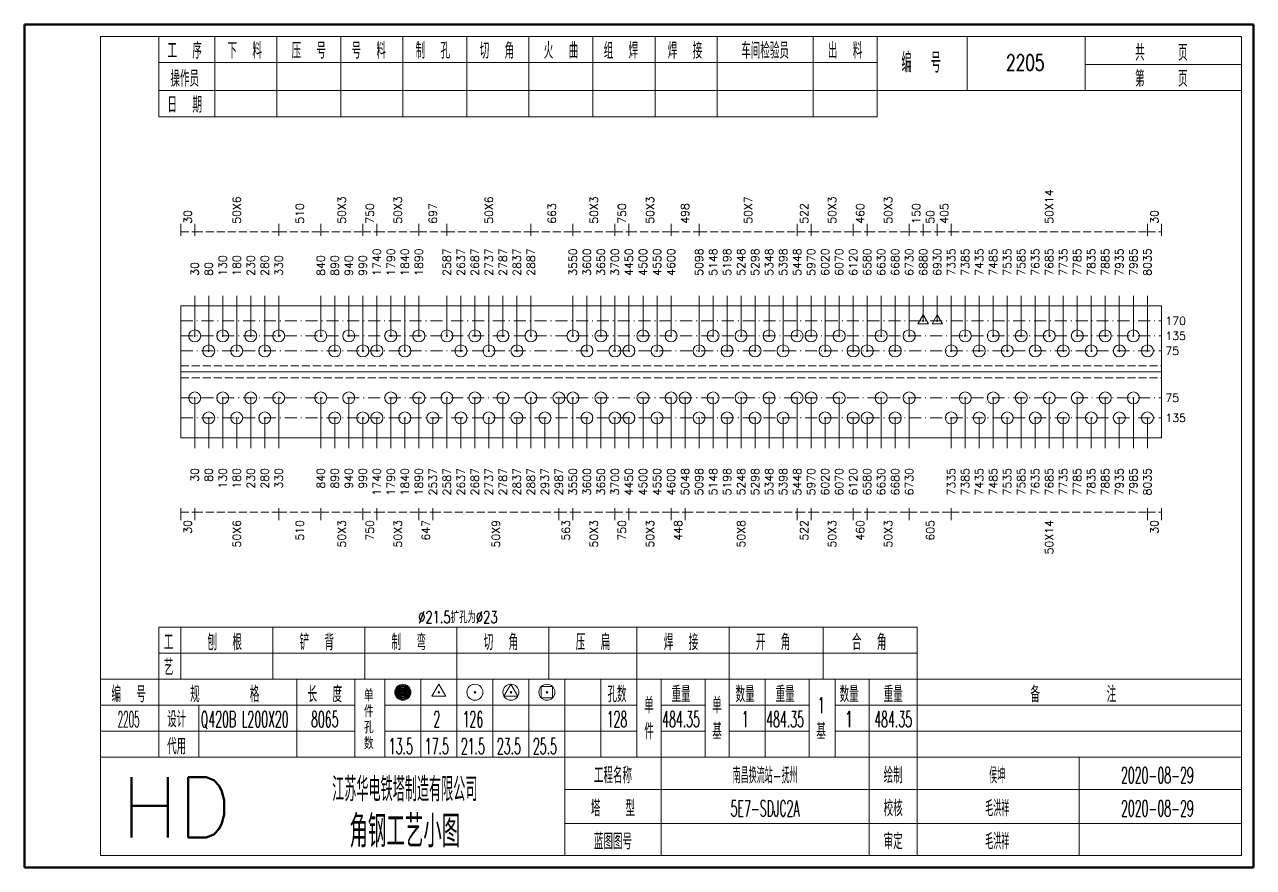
# Model space of a CAD drawing. Extents: x 0 to 5305, y 0 to 1513.
# Drawn here: x 1428 to 1735, y 1042 to 1252.5 of the extents above; entities that cross this region are included whole.
import ezdxf
from ezdxf.enums import TextEntityAlignment as Align

# ---------------------------------------------------------------- set-up
doc = ezdxf.new("R2010")
doc.units = 0
doc.header["$MEASUREMENT"] = 0
doc.linetypes.add('一点画线', pattern=[5.2, 3, -1, 0.2, -1])
doc.linetypes.add('虚线', pattern=[2.75, 2, -0.75])
doc.layers.get('0').update_dxf_attribs({"linetype": 'CONTINUOUS', "lineweight": 25})
doc.layers.add('1', color=7, linetype='CONTINUOUS', lineweight=25)
doc.layers.add('4', color=7, linetype='CONTINUOUS', lineweight=25)
doc.styles.get("Standard").update_dxf_attribs({"font": 'simplex.shx', "width": 0.7, "height": 3, "bigfont": 'gbhzfs.shx'})

msp = doc.modelspace()

# ---------------------------------------------------------------- linework, layer by layer
at = {"color": 8, "linetype": 'Continuous', "lineweight": 9}
for p, q in [((1467, 1199.75), (1467, 1202.75)), ((1470.5, 1199.75), (1470.5, 1202.75)), ((1470.5, 1199.75), (1470.5, 1202.75)), ((1491.5, 1199.75), (1491.5, 1202.75)), ((1491.5, 1199.75), (1491.5, 1202.75)), ((1502, 1199.75), (1502, 1202.75)), ((1502, 1199.75), (1502, 1202.75)), ((1512.5, 1199.75), (1512.5, 1202.75)), ((1512.5, 1199.75), (1512.5, 1202.75)), ((1516, 1199.75), (1516, 1202.75)), ((1516, 1199.75), (1516, 1202.75)), ((1526.5, 1199.75), (1526.5, 1202.75)), ((1526.5, 1199.75), (1526.5, 1202.75)), ((1533.5, 1199.75), (1533.5, 1202.75)), ((1533.5, 1199.75), (1533.5, 1202.75)), ((1554.5, 1199.75), (1554.5, 1202.75)), ((1554.5, 1199.75), (1554.5, 1202.75)), ((1565, 1199.75), (1565, 1202.75)), ((1565, 1199.75), (1565, 1202.75)), ((1575.5, 1199.75), (1575.5, 1202.75)), ((1575.5, 1199.75), (1575.5, 1202.75)), ((1579, 1199.75), (1579, 1202.75)), ((1579, 1199.75), (1579, 1202.75)), ((1589.5, 1199.75), (1589.5, 1202.75)), ((1589.5, 1199.75), (1589.5, 1202.75)), ((1596.5, 1199.75), (1596.5, 1202.75)), ((1596.5, 1199.75), (1596.5, 1202.75)), ((1621, 1199.75), (1621, 1202.75)), ((1621, 1199.75), (1621, 1202.75)), ((1624.5, 1199.75), (1624.5, 1202.75)), ((1624.5, 1199.75), (1624.5, 1202.75)), ((1635, 1199.75), (1635, 1202.75)), ((1635, 1199.75), (1635, 1202.75)), ((1638.5, 1199.75), (1638.5, 1202.75)), ((1638.5, 1199.75), (1638.5, 1202.75)), ((1649, 1199.75), (1649, 1202.75)), ((1649, 1199.75), (1649, 1202.75)), ((1652.5, 1199.75), (1652.5, 1202.75)), ((1652.5, 1199.75), (1652.5, 1202.75)), ((1656, 1199.75), (1656, 1202.75)), ((1656, 1199.75), (1656, 1202.75)), ((1659.5, 1199.75), (1659.5, 1202.75)), ((1659.5, 1199.75), (1659.5, 1202.75)), ((1708.5, 1199.75), (1708.5, 1202.75)), ((1708.5, 1199.75), (1708.5, 1202.75)), ((1712, 1199.75), (1712, 1202.75)), ((1467, 1131.75), (1467, 1128.75)), ((1470.5, 1131.75), (1470.5, 1128.75)), ((1470.5, 1131.75), (1470.5, 1128.75)), ((1491.5, 1131.75), (1491.5, 1128.75)), ((1491.5, 1131.75), (1491.5, 1128.75)), ((1502, 1131.75), (1502, 1128.75)), ((1502, 1131.75), (1502, 1128.75)), ((1512.5, 1131.75), (1512.5, 1128.75)), ((1512.5, 1131.75), (1512.5, 1128.75)), ((1516, 1131.75), (1516, 1128.75)), ((1516, 1131.75), (1516, 1128.75)), ((1526.5, 1131.75), (1526.5, 1128.75)), ((1526.5, 1131.75), (1526.5, 1128.75)), ((1530, 1131.75), (1530, 1128.75)), ((1530, 1131.75), (1530, 1128.75)), ((1561.5, 1131.75), (1561.5, 1128.75)), ((1561.5, 1131.75), (1561.5, 1128.75)), ((1565, 1131.75), (1565, 1128.75)), ((1565, 1131.75), (1565, 1128.75)), ((1575.5, 1131.75), (1575.5, 1128.75)), ((1575.5, 1131.75), (1575.5, 1128.75)), ((1579, 1131.75), (1579, 1128.75)), ((1579, 1131.75), (1579, 1128.75)), ((1589.5, 1131.75), (1589.5, 1128.75)), ((1589.5, 1131.75), (1589.5, 1128.75)), ((1593, 1131.75), (1593, 1128.75)), ((1593, 1131.75), (1593, 1128.75)), ((1621, 1131.75), (1621, 1128.75)), ((1621, 1131.75), (1621, 1128.75)), ((1624.5, 1131.75), (1624.5, 1128.75)), ((1624.5, 1131.75), (1624.5, 1128.75)), ((1635, 1131.75), (1635, 1128.75)), ((1635, 1131.75), (1635, 1128.75)), ((1638.5, 1131.75), (1638.5, 1128.75)), ((1638.5, 1131.75), (1638.5, 1128.75)), ((1649, 1131.75), (1649, 1128.75)), ((1649, 1131.75), (1649, 1128.75)), ((1659.5, 1131.75), (1659.5, 1128.75)), ((1659.5, 1131.75), (1659.5, 1128.75)), ((1708.5, 1131.75), (1708.5, 1128.75)), ((1708.5, 1131.75), (1708.5, 1128.75)), ((1712, 1131.75), (1712, 1128.75))]:
    msp.add_line(p, q, dxfattribs=at)
at = {"color": 8, "linetype": '虚线', "lineweight": 9}
for p, q in [((1467, 1200.75), (1470.5, 1200.75)), ((1470.5, 1200.75), (1491.5, 1200.75)), ((1491.5, 1200.75), (1502, 1200.75)), ((1502, 1200.75), (1512.5, 1200.75)), ((1512.5, 1200.75), (1516, 1200.75)), ((1516, 1200.75), (1526.5, 1200.75)), ((1526.5, 1200.75), (1533.5, 1200.75)), ((1533.5, 1200.75), (1554.5, 1200.75)), ((1554.5, 1200.75), (1565, 1200.75)), ((1565, 1200.75), (1575.5, 1200.75)), ((1575.5, 1200.75), (1579, 1200.75)), ((1579, 1200.75), (1589.5, 1200.75)), ((1589.5, 1200.75), (1596.5, 1200.75)), ((1596.5, 1200.75), (1621, 1200.75)), ((1621, 1200.75), (1624.5, 1200.75)), ((1624.5, 1200.75), (1635, 1200.75)), ((1635, 1200.75), (1638.5, 1200.75)), ((1638.5, 1200.75), (1649, 1200.75)), ((1649, 1200.75), (1652.5, 1200.75)), ((1652.5, 1200.75), (1656, 1200.75)), ((1656, 1200.75), (1659.5, 1200.75)), ((1659.5, 1200.75), (1708.5, 1200.75)), ((1708.5, 1200.75), (1712, 1200.75)), ((1467, 1130.75), (1470.5, 1130.75)), ((1470.5, 1130.75), (1491.5, 1130.75)), ((1491.5, 1130.75), (1502, 1130.75)), ((1502, 1130.75), (1512.5, 1130.75)), ((1512.5, 1130.75), (1516, 1130.75)), ((1516, 1130.75), (1526.5, 1130.75)), ((1526.5, 1130.75), (1530, 1130.75)), ((1530, 1130.75), (1561.5, 1130.75)), ((1561.5, 1130.75), (1565, 1130.75)), ((1565, 1130.75), (1575.5, 1130.75)), ((1575.5, 1130.75), (1579, 1130.75)), ((1579, 1130.75), (1589.5, 1130.75)), ((1589.5, 1130.75), (1593, 1130.75)), ((1593, 1130.75), (1621, 1130.75)), ((1621, 1130.75), (1624.5, 1130.75)), ((1624.5, 1130.75), (1635, 1130.75)), ((1635, 1130.75), (1638.5, 1130.75)), ((1638.5, 1130.75), (1649, 1130.75)), ((1649, 1130.75), (1659.5, 1130.75)), ((1659.5, 1130.75), (1708.5, 1130.75)), ((1708.5, 1130.75), (1712, 1130.75))]:
    msp.add_line(p, q, dxfattribs=at)
at = {"color": 7, "linetype": 'Continuous', "lineweight": 18}
for p, q in [((1467, 1182.25), (1467, 1149.25)), ((1467, 1182.25), (1712, 1182.25)), ((1712, 1182.25), (1712, 1149.25)), ((1467, 1165.75), (1712, 1165.75))]:
    msp.add_line(p, q, dxfattribs=at)
at = {"color": 7, "linetype": 'Continuous', "lineweight": 13}
for p, q in [((1470.5, 1174.75), (1470.5, 1184.75)), ((1474, 1171), (1474, 1184.75)), ((1477.5, 1174.75), (1477.5, 1184.75)), ((1481, 1171), (1481, 1184.75)), ((1484.5, 1174.75), (1484.5, 1184.75)), ((1488, 1171), (1488, 1184.75)), ((1491.5, 1174.75), (1491.5, 1184.75)), ((1502, 1174.75), (1502, 1184.75)), ((1505.5, 1171), (1505.5, 1184.75)), ((1509, 1174.75), (1509, 1184.75)), ((1512.5, 1171), (1512.5, 1184.75)), ((1516, 1171), (1516, 1184.75)), ((1519.5, 1174.75), (1519.5, 1184.75)), ((1523, 1171), (1523, 1184.75)), ((1526.5, 1174.75), (1526.5, 1184.75)), ((1533.5, 1174.75), (1533.5, 1184.75)), ((1537, 1171), (1537, 1184.75)), ((1540.5, 1174.75), (1540.5, 1184.75)), ((1544, 1171), (1544, 1184.75)), ((1547.5, 1174.75), (1547.5, 1184.75)), ((1551, 1171), (1551, 1184.75)), ((1554.5, 1174.75), (1554.5, 1184.75)), ((1565, 1174.75), (1565, 1184.75)), ((1568.5, 1171), (1568.5, 1184.75)), ((1572, 1174.75), (1572, 1184.75)), ((1575.5, 1171), (1575.5, 1184.75)), ((1579, 1171), (1579, 1184.75)), ((1582.5, 1174.75), (1582.5, 1184.75)), ((1586, 1171), (1586, 1184.75)), ((1589.5, 1174.75), (1589.5, 1184.75)), ((1596.5, 1171), (1596.5, 1184.75)), ((1600, 1174.75), (1600, 1184.75)), ((1603.5, 1171), (1603.5, 1184.75)), ((1607, 1174.75), (1607, 1184.75)), ((1610.5, 1171), (1610.5, 1184.75)), ((1614, 1174.75), (1614, 1184.75)), ((1617.5, 1171), (1617.5, 1184.75)), ((1621, 1174.75), (1621, 1184.75)), ((1624.5, 1174.75), (1624.5, 1184.75)), ((1628, 1171), (1628, 1184.75)), ((1631.5, 1174.75), (1631.5, 1184.75)), ((1635, 1171), (1635, 1184.75)), ((1638.5, 1171), (1638.5, 1184.75)), ((1642, 1174.75), (1642, 1184.75)), ((1645.5, 1171), (1645.5, 1184.75)), ((1649, 1174.75), (1649, 1184.75)), ((1652.5, 1178.5), (1652.5, 1184.75)), ((1656, 1178.5), (1656, 1184.75)), ((1659.5, 1171), (1659.5, 1184.75)), ((1663, 1174.75), (1663, 1184.75)), ((1666.5, 1171), (1666.5, 1184.75)), ((1670, 1174.75), (1670, 1184.75)), ((1673.5, 1171), (1673.5, 1184.75)), ((1677, 1174.75), (1677, 1184.75)), ((1680.5, 1171), (1680.5, 1184.75)), ((1684, 1174.75), (1684, 1184.75)), ((1687.5, 1171), (1687.5, 1184.75)), ((1691, 1174.75), (1691, 1184.75)), ((1694.5, 1171), (1694.5, 1184.75)), ((1698, 1174.75), (1698, 1184.75)), ((1701.5, 1171), (1701.5, 1184.75)), ((1705, 1174.75), (1705, 1184.75)), ((1708.5, 1171), (1708.5, 1184.75)), ((1652.5, 1180), (1651.2, 1177.75)), ((1653.8, 1177.75), (1652.5, 1180)), ((1656, 1180), (1654.7, 1177.75)), ((1657.3, 1177.75), (1656, 1180)), ((1651.2, 1177.75), (1653.8, 1177.75)), ((1652.35, 1178.35), (1652.65, 1178.65)), ((1652.65, 1178.35), (1652.35, 1178.65)), ((1654.7, 1177.75), (1657.3, 1177.75)), ((1655.85, 1178.35), (1656.15, 1178.65)), ((1656.15, 1178.35), (1655.85, 1178.65)), ((1470.35, 1174.6), (1470.65, 1174.9)), ((1470.65, 1174.6), (1470.35, 1174.9)), ((1477.35, 1174.6), (1477.65, 1174.9)), ((1477.65, 1174.6), (1477.35, 1174.9)), ((1484.35, 1174.6), (1484.65, 1174.9)), ((1484.65, 1174.6), (1484.35, 1174.9)), ((1491.35, 1174.6), (1491.65, 1174.9)), ((1491.65, 1174.6), (1491.35, 1174.9)), ((1501.85, 1174.6), (1502.15, 1174.9)), ((1502.15, 1174.6), (1501.85, 1174.9)), ((1508.85, 1174.6), (1509.15, 1174.9)), ((1509.15, 1174.6), (1508.85, 1174.9)), ((1519.35, 1174.6), (1519.65, 1174.9)), ((1519.65, 1174.6), (1519.35, 1174.9)), ((1526.35, 1174.6), (1526.65, 1174.9)), ((1526.65, 1174.6), (1526.35, 1174.9)), ((1533.35, 1174.6), (1533.65, 1174.9)), ((1533.65, 1174.6), (1533.35, 1174.9)), ((1540.35, 1174.6), (1540.65, 1174.9)), ((1540.65, 1174.6), (1540.35, 1174.9)), ((1547.35, 1174.6), (1547.65, 1174.9)), ((1547.65, 1174.6), (1547.35, 1174.9)), ((1554.35, 1174.6), (1554.65, 1174.9)), ((1554.65, 1174.6), (1554.35, 1174.9)), ((1564.85, 1174.6), (1565.15, 1174.9)), ((1565.15, 1174.6), (1564.85, 1174.9)), ((1571.85, 1174.6), (1572.15, 1174.9)), ((1572.15, 1174.6), (1571.85, 1174.9)), ((1582.35, 1174.6), (1582.65, 1174.9)), ((1582.65, 1174.6), (1582.35, 1174.9)), ((1589.35, 1174.6), (1589.65, 1174.9)), ((1589.65, 1174.6), (1589.35, 1174.9)), ((1599.85, 1174.6), (1600.15, 1174.9)), ((1600.15, 1174.6), (1599.85, 1174.9)), ((1606.85, 1174.6), (1607.15, 1174.9)), ((1607.15, 1174.6), (1606.85, 1174.9)), ((1613.85, 1174.6), (1614.15, 1174.9)), ((1614.15, 1174.6), (1613.85, 1174.9)), ((1620.85, 1174.6), (1621.15, 1174.9)), ((1621.15, 1174.6), (1620.85, 1174.9)), ((1624.35, 1174.6), (1624.65, 1174.9)), ((1624.65, 1174.6), (1624.35, 1174.9)), ((1631.35, 1174.6), (1631.65, 1174.9)), ((1631.65, 1174.6), (1631.35, 1174.9)), ((1641.85, 1174.6), (1642.15, 1174.9)), ((1642.15, 1174.6), (1641.85, 1174.9)), ((1648.85, 1174.6), (1649.15, 1174.9)), ((1649.15, 1174.6), (1648.85, 1174.9)), ((1662.85, 1174.6), (1663.15, 1174.9)), ((1663.15, 1174.6), (1662.85, 1174.9)), ((1669.85, 1174.6), (1670.15, 1174.9)), ((1670.15, 1174.6), (1669.85, 1174.9)), ((1676.85, 1174.6), (1677.15, 1174.9)), ((1677.15, 1174.6), (1676.85, 1174.9)), ((1683.85, 1174.6), (1684.15, 1174.9)), ((1684.15, 1174.6), (1683.85, 1174.9)), ((1690.85, 1174.6), (1691.15, 1174.9)), ((1691.15, 1174.6), (1690.85, 1174.9)), ((1697.85, 1174.6), (1698.15, 1174.9)), ((1698.15, 1174.6), (1697.85, 1174.9)), ((1704.85, 1174.6), (1705.15, 1174.9)), ((1705.15, 1174.6), (1704.85, 1174.9)), ((1473.85, 1170.85), (1474.15, 1171.15)), ((1474.15, 1170.85), (1473.85, 1171.15)), ((1480.85, 1170.85), (1481.15, 1171.15)), ((1481.15, 1170.85), (1480.85, 1171.15)), ((1487.85, 1170.85), (1488.15, 1171.15)), ((1488.15, 1170.85), (1487.85, 1171.15)), ((1505.35, 1170.85), (1505.65, 1171.15)), ((1505.65, 1170.85), (1505.35, 1171.15)), ((1512.35, 1170.85), (1512.65, 1171.15)), ((1512.65, 1170.85), (1512.35, 1171.15)), ((1515.85, 1170.85), (1516.15, 1171.15)), ((1516.15, 1170.85), (1515.85, 1171.15)), ((1522.85, 1170.85), (1523.15, 1171.15)), ((1523.15, 1170.85), (1522.85, 1171.15)), ((1536.85, 1170.85), (1537.15, 1171.15)), ((1537.15, 1170.85), (1536.85, 1171.15)), ((1543.85, 1170.85), (1544.15, 1171.15)), ((1544.15, 1170.85), (1543.85, 1171.15)), ((1550.85, 1170.85), (1551.15, 1171.15)), ((1551.15, 1170.85), (1550.85, 1171.15)), ((1568.35, 1170.85), (1568.65, 1171.15)), ((1568.65, 1170.85), (1568.35, 1171.15)), ((1575.35, 1170.85), (1575.65, 1171.15)), ((1575.65, 1170.85), (1575.35, 1171.15)), ((1578.85, 1170.85), (1579.15, 1171.15)), ((1579.15, 1170.85), (1578.85, 1171.15)), ((1585.85, 1170.85), (1586.15, 1171.15)), ((1586.15, 1170.85), (1585.85, 1171.15)), ((1596.35, 1170.85), (1596.65, 1171.15)), ((1596.65, 1170.85), (1596.35, 1171.15)), ((1603.35, 1170.85), (1603.65, 1171.15)), ((1603.65, 1170.85), (1603.35, 1171.15)), ((1610.35, 1170.85), (1610.65, 1171.15)), ((1610.65, 1170.85), (1610.35, 1171.15)), ((1617.35, 1170.85), (1617.65, 1171.15)), ((1617.65, 1170.85), (1617.35, 1171.15)), ((1627.85, 1170.85), (1628.15, 1171.15)), ((1628.15, 1170.85), (1627.85, 1171.15)), ((1634.85, 1170.85), (1635.15, 1171.15)), ((1635.15, 1170.85), (1634.85, 1171.15)), ((1638.35, 1170.85), (1638.65, 1171.15)), ((1638.65, 1170.85), (1638.35, 1171.15)), ((1645.35, 1170.85), (1645.65, 1171.15)), ((1645.65, 1170.85), (1645.35, 1171.15)), ((1659.35, 1170.85), (1659.65, 1171.15)), ((1659.65, 1170.85), (1659.35, 1171.15)), ((1666.35, 1170.85), (1666.65, 1171.15)), ((1666.65, 1170.85), (1666.35, 1171.15)), ((1673.35, 1170.85), (1673.65, 1171.15)), ((1673.65, 1170.85), (1673.35, 1171.15)), ((1680.35, 1170.85), (1680.65, 1171.15)), ((1680.65, 1170.85), (1680.35, 1171.15)), ((1687.35, 1170.85), (1687.65, 1171.15)), ((1687.65, 1170.85), (1687.35, 1171.15)), ((1694.35, 1170.85), (1694.65, 1171.15)), ((1694.65, 1170.85), (1694.35, 1171.15)), ((1701.35, 1170.85), (1701.65, 1171.15)), ((1701.65, 1170.85), (1701.35, 1171.15)), ((1708.35, 1170.85), (1708.65, 1171.15)), ((1708.65, 1170.85), (1708.35, 1171.15)), ((1470.5, 1159.25), (1470.5, 1146.75)), ((1477.5, 1159.25), (1477.5, 1146.75)), ((1484.5, 1159.25), (1484.5, 1146.75)), ((1491.5, 1159.25), (1491.5, 1146.75)), ((1502, 1159.25), (1502, 1146.75)), ((1509, 1159.25), (1509, 1146.75)), ((1519.5, 1159.25), (1519.5, 1146.75)), ((1526.5, 1159.25), (1526.5, 1146.75)), ((1533.5, 1159.25), (1533.5, 1146.75)), ((1540.5, 1159.25), (1540.5, 1146.75)), ((1547.5, 1159.25), (1547.5, 1146.75)), ((1554.5, 1159.25), (1554.5, 1146.75)), ((1561.5, 1159.25), (1561.5, 1146.75)), ((1565, 1159.25), (1565, 1146.75)), ((1572, 1159.25), (1572, 1146.75)), ((1582.5, 1159.25), (1582.5, 1146.75)), ((1589.5, 1159.25), (1589.5, 1146.75)), ((1593, 1159.25), (1593, 1146.75)), ((1600, 1159.25), (1600, 1146.75)), ((1607, 1159.25), (1607, 1146.75)), ((1614, 1159.25), (1614, 1146.75)), ((1621, 1159.25), (1621, 1146.75)), ((1624.5, 1159.25), (1624.5, 1146.75)), ((1631.5, 1159.25), (1631.5, 1146.75)), ((1642, 1159.25), (1642, 1146.75)), ((1649, 1159.25), (1649, 1146.75)), ((1663, 1159.25), (1663, 1146.75)), ((1670, 1159.25), (1670, 1146.75)), ((1677, 1159.25), (1677, 1146.75)), ((1684, 1159.25), (1684, 1146.75)), ((1691, 1159.25), (1691, 1146.75)), ((1698, 1159.25), (1698, 1146.75)), ((1705, 1159.25), (1705, 1146.75)), ((1474, 1154.25), (1474, 1146.75)), ((1481, 1154.25), (1481, 1146.75)), ((1488, 1154.25), (1488, 1146.75)), ((1505.5, 1154.25), (1505.5, 1146.75)), ((1512.5, 1154.25), (1512.5, 1146.75)), ((1516, 1154.25), (1516, 1146.75)), ((1523, 1154.25), (1523, 1146.75)), ((1530, 1154.25), (1530, 1146.75)), ((1537, 1154.25), (1537, 1146.75)), ((1544, 1154.25), (1544, 1146.75)), ((1551, 1154.25), (1551, 1146.75)), ((1558, 1154.25), (1558, 1146.75)), ((1568.5, 1154.25), (1568.5, 1146.75)), ((1575.5, 1154.25), (1575.5, 1146.75)), ((1579, 1154.25), (1579, 1146.75)), ((1586, 1154.25), (1586, 1146.75)), ((1596.5, 1154.25), (1596.5, 1146.75)), ((1603.5, 1154.25), (1603.5, 1146.75)), ((1610.5, 1154.25), (1610.5, 1146.75)), ((1617.5, 1154.25), (1617.5, 1146.75)), ((1628, 1154.25), (1628, 1146.75)), ((1635, 1154.25), (1635, 1146.75)), ((1638.5, 1154.25), (1638.5, 1146.75)), ((1645.5, 1154.25), (1645.5, 1146.75)), ((1659.5, 1154.25), (1659.5, 1146.75)), ((1666.5, 1154.25), (1666.5, 1146.75)), ((1673.5, 1154.25), (1673.5, 1146.75)), ((1680.5, 1154.25), (1680.5, 1146.75)), ((1687.5, 1154.25), (1687.5, 1146.75)), ((1694.5, 1154.25), (1694.5, 1146.75)), ((1701.5, 1154.25), (1701.5, 1146.75)), ((1708.5, 1154.25), (1708.5, 1146.75))]:
    msp.add_line(p, q, dxfattribs=at)
at = {"color": 3, "linetype": '一点画线', "lineweight": 13}
for p, q in [((1467, 1178.5), (1712, 1178.5)), ((1467, 1174.75), (1712, 1174.75)), ((1467, 1171), (1712, 1171)), ((1467, 1159.25), (1712, 1159.25)), ((1467, 1154.25), (1712, 1154.25))]:
    msp.add_line(p, q, dxfattribs=at)
at = {"color": 1, "linetype": '虚线', "lineweight": 18}
for p, q in [((1467, 1167.25), (1712, 1167.25)), ((1467, 1164.25), (1712, 1164.25))]:
    msp.add_line(p, q, dxfattribs=at)
at = {"color": 7, "linetype": 'Continuous', "lineweight": 13}
for centre in [(1470.5, 1174.75), (1477.5, 1174.75), (1484.5, 1174.75), (1491.5, 1174.75), (1502, 1174.75), (1509, 1174.75), (1519.5, 1174.75), (1526.5, 1174.75), (1533.5, 1174.75), (1540.5, 1174.75), (1547.5, 1174.75), (1554.5, 1174.75), (1565, 1174.75), (1572, 1174.75), (1582.5, 1174.75), (1589.5, 1174.75), (1600, 1174.75), (1607, 1174.75), (1614, 1174.75), (1621, 1174.75), (1624.5, 1174.75), (1631.5, 1174.75), (1642, 1174.75), (1649, 1174.75), (1663, 1174.75), (1670, 1174.75), (1677, 1174.75), (1684, 1174.75), (1691, 1174.75), (1698, 1174.75), (1705, 1174.75), (1474, 1171), (1481, 1171), (1488, 1171), (1505.5, 1171), (1512.5, 1171), (1516, 1171), (1523, 1171), (1537, 1171), (1544, 1171), (1551, 1171), (1568.5, 1171), (1575.5, 1171), (1579, 1171), (1586, 1171), (1596.5, 1171), (1603.5, 1171), (1610.5, 1171), (1617.5, 1171), (1628, 1171), (1635, 1171), (1638.5, 1171), (1645.5, 1171), (1659.5, 1171), (1666.5, 1171), (1673.5, 1171), (1680.5, 1171), (1687.5, 1171), (1694.5, 1171), (1701.5, 1171), (1708.5, 1171)]:
    msp.add_circle(centre, 1.5, dxfattribs=at)
at = {"layer": '1', "color": 7, "linetype": 'Continuous', "lineweight": 13}
for p, q in [((1470.35, 1159.1), (1470.65, 1159.4)), ((1470.65, 1159.1), (1470.35, 1159.4)), ((1477.35, 1159.1), (1477.65, 1159.4)), ((1477.65, 1159.1), (1477.35, 1159.4)), ((1484.35, 1159.1), (1484.65, 1159.4)), ((1484.65, 1159.1), (1484.35, 1159.4)), ((1491.35, 1159.1), (1491.65, 1159.4)), ((1491.65, 1159.1), (1491.35, 1159.4)), ((1501.85, 1159.1), (1502.15, 1159.4)), ((1502.15, 1159.1), (1501.85, 1159.4)), ((1508.85, 1159.1), (1509.15, 1159.4)), ((1509.15, 1159.1), (1508.85, 1159.4)), ((1519.35, 1159.1), (1519.65, 1159.4)), ((1519.65, 1159.1), (1519.35, 1159.4)), ((1526.35, 1159.1), (1526.65, 1159.4)), ((1526.65, 1159.1), (1526.35, 1159.4)), ((1533.35, 1159.1), (1533.65, 1159.4)), ((1533.65, 1159.1), (1533.35, 1159.4)), ((1540.35, 1159.1), (1540.65, 1159.4)), ((1540.65, 1159.1), (1540.35, 1159.4)), ((1547.35, 1159.1), (1547.65, 1159.4)), ((1547.65, 1159.1), (1547.35, 1159.4)), ((1554.35, 1159.1), (1554.65, 1159.4)), ((1554.65, 1159.1), (1554.35, 1159.4)), ((1561.35, 1159.1), (1561.65, 1159.4)), ((1561.65, 1159.1), (1561.35, 1159.4)), ((1564.85, 1159.1), (1565.15, 1159.4)), ((1565.15, 1159.1), (1564.85, 1159.4)), ((1571.85, 1159.1), (1572.15, 1159.4)), ((1572.15, 1159.1), (1571.85, 1159.4)), ((1582.35, 1159.1), (1582.65, 1159.4)), ((1582.65, 1159.1), (1582.35, 1159.4)), ((1589.35, 1159.1), (1589.65, 1159.4)), ((1589.65, 1159.1), (1589.35, 1159.4)), ((1592.85, 1159.1), (1593.15, 1159.4)), ((1593.15, 1159.1), (1592.85, 1159.4)), ((1599.85, 1159.1), (1600.15, 1159.4)), ((1600.15, 1159.1), (1599.85, 1159.4)), ((1606.85, 1159.1), (1607.15, 1159.4)), ((1607.15, 1159.1), (1606.85, 1159.4)), ((1613.85, 1159.1), (1614.15, 1159.4)), ((1614.15, 1159.1), (1613.85, 1159.4)), ((1620.85, 1159.1), (1621.15, 1159.4)), ((1621.15, 1159.1), (1620.85, 1159.4)), ((1624.35, 1159.1), (1624.65, 1159.4)), ((1624.65, 1159.1), (1624.35, 1159.4)), ((1631.35, 1159.1), (1631.65, 1159.4)), ((1631.65, 1159.1), (1631.35, 1159.4)), ((1641.85, 1159.1), (1642.15, 1159.4)), ((1642.15, 1159.1), (1641.85, 1159.4)), ((1648.85, 1159.1), (1649.15, 1159.4)), ((1649.15, 1159.1), (1648.85, 1159.4)), ((1662.85, 1159.1), (1663.15, 1159.4)), ((1663.15, 1159.1), (1662.85, 1159.4)), ((1669.85, 1159.1), (1670.15, 1159.4)), ((1670.15, 1159.1), (1669.85, 1159.4)), ((1676.85, 1159.1), (1677.15, 1159.4)), ((1677.15, 1159.1), (1676.85, 1159.4)), ((1683.85, 1159.1), (1684.15, 1159.4)), ((1684.15, 1159.1), (1683.85, 1159.4)), ((1690.85, 1159.1), (1691.15, 1159.4)), ((1691.15, 1159.1), (1690.85, 1159.4)), ((1697.85, 1159.1), (1698.15, 1159.4)), ((1698.15, 1159.1), (1697.85, 1159.4)), ((1704.85, 1159.1), (1705.15, 1159.4)), ((1705.15, 1159.1), (1704.85, 1159.4)), ((1473.85, 1154.1), (1474.15, 1154.4)), ((1474.15, 1154.1), (1473.85, 1154.4)), ((1480.85, 1154.1), (1481.15, 1154.4)), ((1481.15, 1154.1), (1480.85, 1154.4)), ((1487.85, 1154.1), (1488.15, 1154.4)), ((1488.15, 1154.1), (1487.85, 1154.4)), ((1505.35, 1154.1), (1505.65, 1154.4)), ((1505.65, 1154.1), (1505.35, 1154.4)), ((1512.35, 1154.1), (1512.65, 1154.4)), ((1512.65, 1154.1), (1512.35, 1154.4)), ((1515.85, 1154.1), (1516.15, 1154.4)), ((1516.15, 1154.1), (1515.85, 1154.4)), ((1522.85, 1154.1), (1523.15, 1154.4)), ((1523.15, 1154.1), (1522.85, 1154.4)), ((1529.85, 1154.1), (1530.15, 1154.4)), ((1530.15, 1154.1), (1529.85, 1154.4)), ((1536.85, 1154.1), (1537.15, 1154.4)), ((1537.15, 1154.1), (1536.85, 1154.4)), ((1543.85, 1154.1), (1544.15, 1154.4)), ((1544.15, 1154.1), (1543.85, 1154.4)), ((1550.85, 1154.1), (1551.15, 1154.4)), ((1551.15, 1154.1), (1550.85, 1154.4)), ((1557.85, 1154.1), (1558.15, 1154.4)), ((1558.15, 1154.1), (1557.85, 1154.4)), ((1568.35, 1154.1), (1568.65, 1154.4)), ((1568.65, 1154.1), (1568.35, 1154.4)), ((1575.35, 1154.1), (1575.65, 1154.4)), ((1575.65, 1154.1), (1575.35, 1154.4)), ((1578.85, 1154.1), (1579.15, 1154.4)), ((1579.15, 1154.1), (1578.85, 1154.4)), ((1585.85, 1154.1), (1586.15, 1154.4)), ((1586.15, 1154.1), (1585.85, 1154.4)), ((1596.35, 1154.1), (1596.65, 1154.4)), ((1596.65, 1154.1), (1596.35, 1154.4)), ((1603.35, 1154.1), (1603.65, 1154.4)), ((1603.65, 1154.1), (1603.35, 1154.4)), ((1610.35, 1154.1), (1610.65, 1154.4)), ((1610.65, 1154.1), (1610.35, 1154.4)), ((1617.35, 1154.1), (1617.65, 1154.4)), ((1617.65, 1154.1), (1617.35, 1154.4)), ((1627.85, 1154.1), (1628.15, 1154.4)), ((1628.15, 1154.1), (1627.85, 1154.4)), ((1634.85, 1154.1), (1635.15, 1154.4)), ((1635.15, 1154.1), (1634.85, 1154.4)), ((1638.35, 1154.1), (1638.65, 1154.4)), ((1638.65, 1154.1), (1638.35, 1154.4)), ((1645.35, 1154.1), (1645.65, 1154.4)), ((1645.65, 1154.1), (1645.35, 1154.4)), ((1659.35, 1154.1), (1659.65, 1154.4)), ((1659.65, 1154.1), (1659.35, 1154.4)), ((1666.35, 1154.1), (1666.65, 1154.4)), ((1666.65, 1154.1), (1666.35, 1154.4)), ((1673.35, 1154.1), (1673.65, 1154.4)), ((1673.65, 1154.1), (1673.35, 1154.4)), ((1680.35, 1154.1), (1680.65, 1154.4)), ((1680.65, 1154.1), (1680.35, 1154.4)), ((1687.35, 1154.1), (1687.65, 1154.4)), ((1687.65, 1154.1), (1687.35, 1154.4)), ((1694.35, 1154.1), (1694.65, 1154.4)), ((1694.65, 1154.1), (1694.35, 1154.4)), ((1701.35, 1154.1), (1701.65, 1154.4)), ((1701.65, 1154.1), (1701.35, 1154.4)), ((1708.35, 1154.1), (1708.65, 1154.4)), ((1708.65, 1154.1), (1708.35, 1154.4))]:
    msp.add_line(p, q, dxfattribs=at)
at = {"layer": '1', "color": 7, "linetype": 'Continuous', "lineweight": 18}
msp.add_line((1467, 1149.25), (1712, 1149.25), dxfattribs=at)
at = {"layer": '1', "color": 7, "linetype": 'Continuous', "lineweight": 13}
for centre in [(1470.5, 1159.25), (1477.5, 1159.25), (1484.5, 1159.25), (1491.5, 1159.25), (1502, 1159.25), (1509, 1159.25), (1519.5, 1159.25), (1526.5, 1159.25), (1533.5, 1159.25), (1540.5, 1159.25), (1547.5, 1159.25), (1554.5, 1159.25), (1561.5, 1159.25), (1565, 1159.25), (1572, 1159.25), (1582.5, 1159.25), (1589.5, 1159.25), (1593, 1159.25), (1600, 1159.25), (1607, 1159.25), (1614, 1159.25), (1621, 1159.25), (1624.5, 1159.25), (1631.5, 1159.25), (1642, 1159.25), (1649, 1159.25), (1663, 1159.25), (1670, 1159.25), (1677, 1159.25), (1684, 1159.25), (1691, 1159.25), (1698, 1159.25), (1705, 1159.25), (1474, 1154.25), (1481, 1154.25), (1488, 1154.25), (1505.5, 1154.25), (1512.5, 1154.25), (1516, 1154.25), (1523, 1154.25), (1530, 1154.25), (1537, 1154.25), (1544, 1154.25), (1551, 1154.25), (1558, 1154.25), (1568.5, 1154.25), (1575.5, 1154.25), (1579, 1154.25), (1586, 1154.25), (1596.5, 1154.25), (1603.5, 1154.25), (1610.5, 1154.25), (1617.5, 1154.25), (1628, 1154.25), (1635, 1154.25), (1638.5, 1154.25), (1645.5, 1154.25), (1659.5, 1154.25), (1666.5, 1154.25), (1673.5, 1154.25), (1680.5, 1154.25), (1687.5, 1154.25), (1694.5, 1154.25), (1701.5, 1154.25), (1708.5, 1154.25)]:
    msp.add_circle(centre, 1.5, dxfattribs=at)
at = {"layer": '4', "color": 1, "linetype": 'Continuous', "lineweight": 50}
for p, q in [((1735, 1252.5), (1428, 1252.5)), ((1428, 1252.5), (1428, 1042)), ((1735, 1042), (1735, 1252.5)), ((1428, 1042), (1735, 1042))]:
    msp.add_line(p, q, dxfattribs=at)
at = {"layer": '4', "color": 1, "linetype": 'Continuous', "lineweight": 18}
for p, q in [((1732, 1249.5), (1447, 1249.5)), ((1447, 1249.5), (1447, 1045)), ((1461.5, 1249.5), (1461.5, 1229.5)), ((1475.5, 1249.5), (1475.5, 1229.5)), ((1491, 1249.5), (1491, 1229.5)), ((1507, 1249.5), (1507, 1229.5)), ((1522.5, 1249.5), (1522.5, 1229.5)), ((1538.5, 1249.5), (1538.5, 1229.5)), ((1554, 1249.5), (1554, 1229.5)), ((1570, 1249.5), (1570, 1229.5)), ((1585.5, 1249.5), (1585.5, 1229.5)), ((1601, 1249.5), (1601, 1229.5)), ((1625, 1249.5), (1625, 1229.5)), ((1641, 1249.5), (1641, 1229.5)), ((1663.5, 1249.5), (1663.5, 1236)), ((1693, 1249.5), (1693, 1236)), ((1732, 1045), (1732, 1249.5)), ((1461.5, 1243), (1641, 1243)), ((1693, 1242.5), (1732, 1242.5)), ((1461.5, 1236), (1732, 1236)), ((1461.5, 1229.5), (1641, 1229.5)), ((1461.5, 1102), (1651, 1102)), ((1461.5, 1102), (1461.5, 1089)), ((1467, 1102), (1467, 1089)), ((1490, 1102), (1490, 1089)), ((1513, 1102), (1513, 1089)), ((1536, 1102), (1536, 1089)), ((1559, 1102), (1559, 1089)), ((1581, 1102), (1581, 1089)), ((1604, 1102), (1604, 1089)), ((1627.5, 1102), (1627.5, 1089)), ((1651, 1102), (1651, 1089)), ((1461.5, 1095.5), (1651, 1095.5)), ((1447, 1089), (1732, 1089)), ((1461.5, 1089), (1461.5, 1069.5)), ((1496, 1089), (1496, 1069.5)), ((1510.5, 1089), (1510.5, 1069.5)), ((1518, 1089), (1518, 1069.5)), ((1527, 1089), (1527, 1069.5)), ((1536, 1089), (1536, 1069.5)), ((1545, 1089), (1545, 1069.5)), ((1554, 1089), (1554, 1069.5)), ((1563, 1089), (1563, 1069.5)), ((1572, 1089), (1572, 1069.5)), ((1581, 1089), (1581, 1069.5)), ((1587, 1089), (1587, 1069.5)), ((1598, 1089), (1598, 1069.5)), ((1604, 1089), (1604, 1069.5)), ((1613, 1089), (1613, 1069.5)), ((1624, 1089), (1624, 1069.5)), ((1630.5, 1089), (1630.5, 1069.5)), ((1639, 1089), (1639, 1069.5)), ((1651, 1089), (1651, 1069.5)), ((1447, 1082.5), (1510.5, 1082.5)), ((1471.5, 1082.5), (1471.5, 1069.5)), ((1518, 1082.5), (1581, 1082.5)), ((1587, 1082.5), (1598, 1082.5)), ((1604, 1082.5), (1624, 1082.5)), ((1630.5, 1082.5), (1732, 1082.5)), ((1447, 1076), (1510.5, 1076)), ((1518, 1076), (1581, 1076)), ((1587, 1076), (1598, 1076)), ((1604, 1076), (1624, 1076)), ((1630.5, 1076), (1732, 1076)), ((1447, 1069.5), (1732, 1069.5)), ((1563, 1069.5), (1563, 1045)), ((1587, 1069.5), (1587, 1045)), ((1639, 1069.5), (1639, 1045)), ((1651, 1069.5), (1651, 1045)), ((1691.5, 1069.5), (1691.5, 1045)), ((1563, 1061.5), (1732, 1061.5)), ((1563, 1053), (1732, 1053)), ((1447, 1045), (1732, 1045))]:
    msp.add_line(p, q, dxfattribs=at)
at = {"layer": '4', "color": 7, "linetype": 'Continuous', "lineweight": 13}
for p, q in [((1531.5, 1087.75), (1529.77, 1084.75)), ((1533.23, 1084.75), (1531.5, 1087.75)), ((1549.5, 1087.75), (1547.77, 1084.75)), ((1551.23, 1084.75), (1549.5, 1087.75)), ((1557.09, 1084.34), (1557.09, 1087.16)), ((1557.09, 1087.16), (1559.91, 1087.16)), ((1559.91, 1087.16), (1559.91, 1084.34)), ((1529.77, 1084.75), (1533.23, 1084.75)), ((1531.3, 1085.55), (1531.7, 1085.95)), ((1531.7, 1085.55), (1531.3, 1085.95)), ((1540.3, 1085.55), (1540.7, 1085.95)), ((1540.7, 1085.55), (1540.3, 1085.95)), ((1547.77, 1084.75), (1551.23, 1084.75)), ((1549.3, 1085.55), (1549.7, 1085.95)), ((1549.7, 1085.55), (1549.3, 1085.95)), ((1559.91, 1084.34), (1557.09, 1084.34)), ((1558.3, 1085.55), (1558.7, 1085.95)), ((1558.7, 1085.55), (1558.3, 1085.95))]:
    msp.add_line(p, q, dxfattribs=at)
for centre, radius in [((1522.5, 1085.75), 2), ((1522.5, 1085.75), 1.8), ((1522.5, 1085.75), 1.6), ((1522.5, 1085.75), 1.4), ((1522.5, 1085.75), 1.2), ((1540.5, 1085.75), 2), ((1549.5, 1085.75), 2), ((1558.5, 1085.75), 2), ((1522.5, 1085.75), 1), ((1522.5, 1085.75), 0.8), ((1522.5, 1085.75), 0.6), ((1522.5, 1085.75), 0.4), ((1522.5, 1085.75), 0.2)]:
    msp.add_circle(centre, radius, dxfattribs=at)

# ---------------------------------------------------------------- texts
at = {"color": 8, "linetype": 'Continuous', "lineweight": 9}
for s, p in [('50X14', (1684, 1202.75)), ('50X6', (1481, 1202.75)), ('510', (1496.75, 1202.75)), ('50X3', (1507.25, 1202.75)), ('750', (1514.25, 1202.75)), ('50X3', (1521.25, 1202.75)), ('697', (1530, 1202.75)), ('50X6', (1544, 1202.75)), ('663', (1559.75, 1202.75)), ('50X3', (1570.25, 1202.75)), ('750', (1577.25, 1202.75)), ('50X3', (1584.25, 1202.75)), ('498', (1593, 1202.75)), ('50X7', (1608.75, 1202.75)), ('522', (1622.75, 1202.75)), ('50X3', (1629.75, 1202.75)), ('460', (1636.75, 1202.75)), ('50X3', (1643.75, 1202.75)), ('150', (1650.75, 1202.75)), ('405', (1657.75, 1202.75)), ('30', (1468.75, 1202.75)), ('50', (1654.25, 1202.75)), ('30', (1710.25, 1202.75))]:
    msp.add_text(s, height=2, rotation=90, dxfattribs=at).set_placement(p, align=Align.MIDDLE_LEFT)
at = {"color": 7, "linetype": 'Continuous', "lineweight": 13}
for s, p in [('130', (1477.5, 1189.75)), ('180', (1481, 1189.75)), ('230', (1484.5, 1189.75)), ('280', (1488, 1189.75)), ('330', (1491.5, 1189.75)), ('840', (1502, 1189.75)), ('890', (1505.5, 1189.75)), ('940', (1509, 1189.75)), ('990', (1512.5, 1189.75)), ('1740', (1516, 1189.75)), ('1790', (1519.5, 1189.75)), ('1840', (1523, 1189.75)), ('1890', (1526.5, 1189.75)), ('2587', (1533.5, 1189.75)), ('2637', (1537, 1189.75)), ('2687', (1540.5, 1189.75)), ('2737', (1544, 1189.75)), ('2787', (1547.5, 1189.75)), ('2837', (1551, 1189.75)), ('2887', (1554.5, 1189.75)), ('3550', (1565, 1189.75)), ('3600', (1568.5, 1189.75)), ('3650', (1572, 1189.75)), ('3700', (1575.5, 1189.75)), ('4450', (1579, 1189.75)), ('4500', (1582.5, 1189.75)), ('4550', (1586, 1189.75)), ('4600', (1589.5, 1189.75)), ('5098', (1596.5, 1189.75)), ('5148', (1600, 1189.75)), ('5198', (1603.5, 1189.75)), ('5248', (1607, 1189.75)), ('5298', (1610.5, 1189.75)), ('5348', (1614, 1189.75)), ('5398', (1617.5, 1189.75)), ('5448', (1621, 1189.75)), ('5970', (1624.5, 1189.75)), ('6020', (1628, 1189.75)), ('6070', (1631.5, 1189.75)), ('6120', (1635, 1189.75)), ('6580', (1638.5, 1189.75)), ('6630', (1642, 1189.75)), ('6680', (1645.5, 1189.75)), ('6730', (1649, 1189.75)), ('6880', (1652.5, 1189.75)), ('6930', (1656, 1189.75)), ('7335', (1659.5, 1189.75)), ('7385', (1663, 1189.75)), ('7435', (1666.5, 1189.75)), ('7485', (1670, 1189.75)), ('7535', (1673.5, 1189.75)), ('7585', (1677, 1189.75)), ('7635', (1680.5, 1189.75)), ('7685', (1684, 1189.75)), ('7735', (1687.5, 1189.75)), ('7785', (1691, 1189.75)), ('7835', (1694.5, 1189.75)), ('7885', (1698, 1189.75)), ('7935', (1701.5, 1189.75)), ('7985', (1705, 1189.75)), ('8035', (1708.5, 1189.75)), ('30', (1470.5, 1189.75)), ('80', (1474, 1189.75))]:
    msp.add_text(s, height=2, rotation=90, dxfattribs=at).set_placement(p, align=Align.MIDDLE_LEFT)
for s, p in [('170', (1713, 1178.5)), ('135', (1713, 1174.75)), ('75', (1713, 1171)), ('75', (1713, 1159.25)), ('135', (1713, 1154.25))]:
    msp.add_text(s, height=2, dxfattribs=at).set_placement(p, align=Align.MIDDLE_LEFT)
at = {"color": 8, "linetype": 'Continuous', "lineweight": 9}
for s, p in [('30', (1468.75, 1128.75)), ('50X6', (1481, 1128.75)), ('510', (1496.75, 1128.75)), ('50X3', (1507.25, 1128.75)), ('750', (1514.25, 1128.75)), ('50X3', (1521.25, 1128.75)), ('647', (1528.25, 1128.75)), ('50X9', (1545.75, 1128.75)), ('563', (1563.25, 1128.75)), ('50X3', (1570.25, 1128.75)), ('750', (1577.25, 1128.75)), ('50X3', (1584.25, 1128.75)), ('448', (1591.25, 1128.75)), ('50X8', (1607, 1128.75)), ('522', (1622.75, 1128.75)), ('50X3', (1629.75, 1128.75)), ('460', (1636.75, 1128.75)), ('50X3', (1643.75, 1128.75)), ('605', (1654.25, 1128.75)), ('50X14', (1684, 1128.75)), ('30', (1710.25, 1128.75))]:
    msp.add_text(s, height=2, rotation=90, dxfattribs=at).set_placement(p, align=Align.MIDDLE_RIGHT)
at = {"color": 0, "linetype": 'Continuous', "insert": (1526.35, 1106.01), "char_height": 3, "width": 77.4687, "attachment_point": 1}
msp.add_mtext('∅21.5扩孔为∅23', dxfattribs=at)
at = {"layer": '1', "color": 7, "linetype": 'Continuous', "lineweight": 13}
for s, p in [('30', (1470.5, 1141.75)), ('80', (1474, 1141.75)), ('130', (1477.5, 1141.75)), ('180', (1481, 1141.75)), ('230', (1484.5, 1141.75)), ('280', (1488, 1141.75)), ('330', (1491.5, 1141.75)), ('840', (1502, 1141.75)), ('890', (1505.5, 1141.75)), ('940', (1509, 1141.75)), ('990', (1512.5, 1141.75)), ('1740', (1516, 1141.75)), ('1790', (1519.5, 1141.75)), ('1840', (1523, 1141.75)), ('1890', (1526.5, 1141.75)), ('2537', (1530, 1141.75)), ('2587', (1533.5, 1141.75)), ('2637', (1537, 1141.75)), ('2687', (1540.5, 1141.75)), ('2737', (1544, 1141.75)), ('2787', (1547.5, 1141.75)), ('2837', (1551, 1141.75)), ('2887', (1554.5, 1141.75)), ('2937', (1558, 1141.75)), ('2987', (1561.5, 1141.75)), ('3550', (1565, 1141.75)), ('3600', (1568.5, 1141.75)), ('3650', (1572, 1141.75)), ('3700', (1575.5, 1141.75)), ('4450', (1579, 1141.75)), ('4500', (1582.5, 1141.75)), ('4550', (1586, 1141.75)), ('4600', (1589.5, 1141.75)), ('5048', (1593, 1141.75)), ('5098', (1596.5, 1141.75)), ('5148', (1600, 1141.75)), ('5198', (1603.5, 1141.75)), ('5248', (1607, 1141.75)), ('5298', (1610.5, 1141.75)), ('5348', (1614, 1141.75)), ('5398', (1617.5, 1141.75)), ('5448', (1621, 1141.75)), ('5970', (1624.5, 1141.75)), ('6020', (1628, 1141.75)), ('6070', (1631.5, 1141.75)), ('6120', (1635, 1141.75)), ('6580', (1638.5, 1141.75)), ('6630', (1642, 1141.75)), ('6680', (1645.5, 1141.75)), ('6730', (1649, 1141.75)), ('7335', (1659.5, 1141.75)), ('7385', (1663, 1141.75)), ('7435', (1666.5, 1141.75)), ('7485', (1670, 1141.75)), ('7535', (1673.5, 1141.75)), ('7585', (1677, 1141.75)), ('7635', (1680.5, 1141.75)), ('7685', (1684, 1141.75)), ('7735', (1687.5, 1141.75)), ('7785', (1691, 1141.75)), ('7835', (1694.5, 1141.75)), ('7885', (1698, 1141.75)), ('7935', (1701.5, 1141.75)), ('7985', (1705, 1141.75)), ('8035', (1708.5, 1141.75))]:
    msp.add_text(s, height=2, rotation=90, dxfattribs=at).set_placement(p, align=Align.MIDDLE_RIGHT)
at = {"layer": '4', "color": 1, "linetype": 'Continuous', "lineweight": 13}
for s, height, width, p in [('工  序', 4, 0.7, (1468, 1246)), ('下  料', 4, 0.7, (1483, 1246)), ('压  号', 4, 0.7, (1499, 1246)), ('号  料', 4, 0.7, (1514, 1246)), ('制  孔', 4, 0.7, (1530, 1246)), ('切  角', 4, 0.7, (1546, 1246)), ('火  曲', 4, 0.7, (1562, 1246)), ('组  焊', 4, 0.7, (1577, 1246)), ('焊  接', 4, 0.7, (1593, 1246)), ('车间检验员', 4, 0.7, (1613, 1246)), ('出  料', 4, 0.7, (1633, 1246)), ('共    页', 4, 0.7, (1712, 1245.5)), ('编  号', 5, 0.7, (1652, 1243)), ('2205', 4, 0.7, (1678, 1243)), ('操作员', 4, 0.7, (1468, 1239)), ('第    页', 4, 0.7, (1712, 1239)), ('日  期', 4, 0.7, (1468, 1232.5)), ('工', 4, 0.7, (1464, 1098.25)), ('刨  根', 4, 0.7, (1478, 1098.25)), ('铲  背', 4, 0.7, (1501, 1098.25)), ('制  弯', 4, 0.7, (1524, 1098.25)), ('切  角', 4, 0.7, (1547, 1098.25)), ('压  扁', 4, 0.7, (1570, 1098.25)), ('焊  接', 4, 0.7, (1592, 1098.25)), ('开  角', 4, 0.7, (1615, 1098.25)), ('合  角', 4, 0.7, (1639, 1098.25)), ('艺', 4, 0.7, (1464, 1092)), ('编  号', 4, 0.7, (1454, 1085.25)), ('规      格', 4, 0.7, (1478, 1085.25)), ('长  度', 4, 0.7, (1503, 1085.25)), ('孔数', 4, 0.7, (1576, 1085.25)), ('重量', 4, 0.7, (1592, 1085.25)), ('数量', 4, 0.7, (1608, 1085.25)), ('重量', 4, 0.7, (1618, 1085.25)), ('数量', 4, 0.7, (1634, 1085.25)), ('重量', 4, 0.7, (1645, 1085.25)), ('备        注', 4, 0.7, (1690, 1085.25)), ('单', 4, 0.7, (1584, 1082.5)), ('单', 4, 0.7, (1601, 1082.5)), ('1', 4, 0.5, (1627, 1082.5)), ('2205', 4, 0.4, (1454, 1079)), ('设计', 4, 0.7, (1466, 1079)), ('Q420B L200X20', 4, 0.5, (1483, 1079)), ('8065', 4, 0.5, (1503, 1079)), ('2', 4, 0.5, (1531, 1079)), ('126', 4, 0.5, (1540, 1079)), ('128', 4, 0.5, (1576, 1079)), ('484.35', 4, 0.5, (1592, 1079)), ('1', 4, 0.5, (1608, 1079)), ('484.35', 4, 0.5, (1618, 1079)), ('1', 4, 0.7, (1634, 1079)), ('484.35', 4, 0.5, (1645, 1079)), ('件', 4, 0.7, (1584, 1076)), ('基', 4, 0.7, (1601, 1076)), ('基', 4, 0.7, (1627, 1076)), ('代用', 4, 0.7, (1466, 1072.25)), ('13.5', 4, 0.5, (1522, 1072.25)), ('17.5', 4, 0.5, (1531, 1072.25)), ('21.5', 4, 0.5, (1540, 1072.25)), ('23.5', 4, 0.5, (1549, 1072.25)), ('25.5', 4, 0.5, (1558, 1072.25)), ('工程名称', 4, 0.7, (1575, 1065)), ('南昌换流站-抚州', 4, 0.5, (1613, 1065)), ('绘制', 4, 0.7, (1645, 1065)), ('侯坤', 4, 0.5, (1671, 1065)), ('2020-08-29', 4, 0.5, (1711, 1065)), ('江苏华电铁塔制造有限公司', 6, 0.7, (1523, 1061.5)), ('塔   型', 4, 0.7, (1575, 1056.75)), ('校核', 4, 0.7, (1645, 1056.75)), ('毛洪祥', 4, 0.5, (1671, 1056.75)), ('5E7-SDJC2A', 4, 0.5, (1613, 1056.75)), ('2020-08-29', 4, 0.5, (1711, 1056.75)), ('角钢工艺小图', 8, 0.8, (1523, 1051)), ('蓝图图号', 4, 0.7, (1575, 1048.5)), ('审定', 4, 0.7, (1645, 1048.5)), ('毛洪祥', 4, 0.5, (1671, 1048.5))]:
    msp.add_text(s, height=height, dxfattribs=dict(at, width=width)).set_placement(p, align=Align.MIDDLE_CENTER)
for s, height, p in [('单', 3, (1514, 1085)), ('件', 3, (1514, 1081)), ('孔', 3, (1514, 1077)), ('数', 3, (1514, 1073)), ('HD', 15, (1466, 1057))]:
    msp.add_text(s, height=height, dxfattribs=at).set_placement(p, align=Align.MIDDLE_CENTER)

doc.saveas('drawing.dxf')
